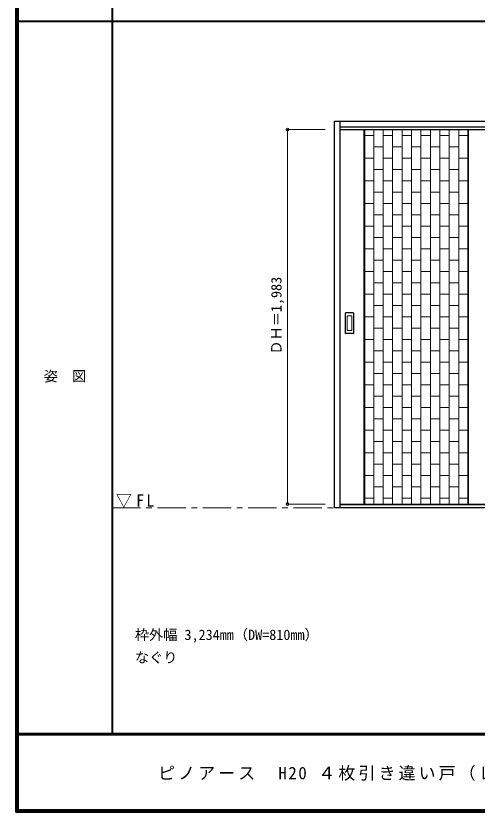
# Model space of a CAD drawing. Units: millimetres, scale not verified. Extents: x -6000 to 5700, y -4307 to 4260.
# Drawn here: x -6000 to -3558, y -4205 to 12 of the extents above; entities that cross this region are included whole.
import ezdxf
from ezdxf.enums import TextEntityAlignment as Align

# ---------------------------------------------------------------- set-up
doc = ezdxf.new("R2010")
doc.units = ezdxf.units.MM
doc.header["$LTSCALE"] = 30
doc.header["$PDMODE"] = 32
doc.header["$PDSIZE"] = 15
doc.linetypes.add('CHAIN1', pattern=[8, 5, -1, 1, -1])
doc.linetypes.add('DASHED1', pattern=[1.8, 1.2, -0.6])
for name, color, linetype, lineweight in [('0-1_通り芯', 7, 'CHAIN1', 18), ('0-2_扉', 3, 'Continuous', 25), ('0-3_仕上げ', 4, 'Continuous', 9), ('0-4_枠', 3, 'Continuous', 25), ('0-6_引手', 3, 'Continuous', 25), ('0-B_寸法', 7, 'Continuous', 9), ('F-1_枠', 6, 'Continuous', 40)]:
    doc.layers.add(name, color=color, linetype=linetype, lineweight=lineweight)
doc.layers.add('0-A_文字', color=7, linetype='Continuous')
doc.layers.add('F-A_文字', color=7, linetype='Continuous')
doc.styles.add('ＭＳ ゴシック', font='')
doc.styles.get('ＭＳ ゴシック').set_extended_font_data('MS Gothic')

msp = doc.modelspace()

# ---------------------------------------------------------------- linework, layer by layer
at = {"layer": '0-1_通り芯'}
msp.add_line((-5490, -2593.25), (100, -2593.25), dxfattribs=at)
at = {"layer": '0-2_扉'}
for p, q in [((-4282, -590.25), (-2695, -590.25)), ((-4282, -2573.25), (-2695, -2573.25))]:
    msp.add_line(p, q, dxfattribs=at)
at = {"layer": '0-2_扉', "color": 4, "linetype": 'DASHED1', "lineweight": 9}
msp.add_lwpolyline([(-4282, -2573.25), (-4285, -2573.25), (-4285, -590.25), (-4282, -590.25)], dxfattribs=at)
at = {"layer": '0-3_仕上げ', "color": 7, "lineweight": 18}
for p, q in [((-4157, -2573.25), (-4157, -590.25)), ((-4153, -2573.25), (-4153, -590.25)), ((-3607, -2573.25), (-3607, -590.25)), ((-3603, -2573.25), (-3603, -590.25))]:
    msp.add_line(p, q, dxfattribs=at)
at = {"layer": '0-3_仕上げ'}
for p, q in [((-4105, -2573.25), (-4105, -590.25)), ((-4055, -590.25), (-4055, -2573.25)), ((-4005, -590.25), (-4005, -2573.25)), ((-3955, -590.25), (-3955, -2573.25)), ((-3905, -590.25), (-3905, -2573.25)), ((-3855, -590.25), (-3855, -2573.25)), ((-3805, -590.25), (-3805, -2573.25)), ((-3755, -590.25), (-3755, -2573.25)), ((-3705, -590.25), (-3705, -2573.25)), ((-3655, -590.25), (-3655, -2573.25)), ((-4105, -621.75), (-4153, -621.75)), ((-4005, -621.75), (-4055, -621.75)), ((-3905, -621.75), (-3955, -621.75)), ((-3805, -621.75), (-3855, -621.75)), ((-3705, -621.75), (-3755, -621.75)), ((-3607, -621.75), (-3655, -621.75)), ((-4055, -681.75), (-4105, -681.75)), ((-3955, -681.75), (-4005, -681.75)), ((-3855, -681.75), (-3905, -681.75)), ((-3755, -681.75), (-3805, -681.75)), ((-3655, -681.75), (-3705, -681.75)), ((-4105, -741.75), (-4153, -741.75)), ((-4005, -741.75), (-4055, -741.75)), ((-3905, -741.75), (-3955, -741.75)), ((-3805, -741.75), (-3855, -741.75)), ((-3705, -741.75), (-3755, -741.75)), ((-3607, -741.75), (-3655, -741.75)), ((-4055, -801.75), (-4105, -801.75)), ((-3955, -801.75), (-4005, -801.75)), ((-3855, -801.75), (-3905, -801.75)), ((-3755, -801.75), (-3805, -801.75)), ((-3655, -801.75), (-3705, -801.75)), ((-4105, -861.75), (-4153, -861.75)), ((-4005, -861.75), (-4055, -861.75)), ((-3905, -861.75), (-3955, -861.75)), ((-3805, -861.75), (-3855, -861.75)), ((-3705, -861.75), (-3755, -861.75)), ((-3607, -861.75), (-3655, -861.75)), ((-4055, -921.75), (-4105, -921.75)), ((-3955, -921.75), (-4005, -921.75)), ((-3855, -921.75), (-3905, -921.75)), ((-3755, -921.75), (-3805, -921.75)), ((-3655, -921.75), (-3705, -921.75)), ((-4105, -981.75), (-4153, -981.75)), ((-4005, -981.75), (-4055, -981.75)), ((-3905, -981.75), (-3955, -981.75)), ((-3805, -981.75), (-3855, -981.75)), ((-3705, -981.75), (-3755, -981.75)), ((-3607, -981.75), (-3655, -981.75)), ((-4055, -1041.75), (-4105, -1041.75)), ((-3955, -1041.75), (-4005, -1041.75)), ((-3855, -1041.75), (-3905, -1041.75)), ((-3755, -1041.75), (-3805, -1041.75)), ((-3655, -1041.75), (-3705, -1041.75)), ((-4105, -1101.75), (-4153, -1101.75)), ((-4005, -1101.75), (-4055, -1101.75)), ((-3905, -1101.75), (-3955, -1101.75)), ((-3805, -1101.75), (-3855, -1101.75)), ((-3705, -1101.75), (-3755, -1101.75)), ((-3607, -1101.75), (-3655, -1101.75)), ((-4055, -1161.75), (-4105, -1161.75)), ((-3955, -1161.75), (-4005, -1161.75)), ((-3855, -1161.75), (-3905, -1161.75)), ((-3755, -1161.75), (-3805, -1161.75)), ((-3655, -1161.75), (-3705, -1161.75)), ((-4105, -1221.75), (-4153, -1221.75)), ((-4005, -1221.75), (-4055, -1221.75)), ((-3905, -1221.75), (-3955, -1221.75)), ((-3805, -1221.75), (-3855, -1221.75)), ((-3705, -1221.75), (-3755, -1221.75)), ((-3607, -1221.75), (-3655, -1221.75)), ((-4055, -1281.75), (-4105, -1281.75)), ((-3955, -1281.75), (-4005, -1281.75)), ((-3855, -1281.75), (-3905, -1281.75)), ((-3755, -1281.75), (-3805, -1281.75)), ((-3655, -1281.75), (-3705, -1281.75)), ((-4105, -1341.75), (-4153, -1341.75)), ((-4005, -1341.75), (-4055, -1341.75)), ((-3905, -1341.75), (-3955, -1341.75)), ((-3805, -1341.75), (-3855, -1341.75)), ((-3705, -1341.75), (-3755, -1341.75)), ((-3607, -1341.75), (-3655, -1341.75)), ((-4055, -1401.75), (-4105, -1401.75)), ((-3955, -1401.75), (-4005, -1401.75)), ((-3855, -1401.75), (-3905, -1401.75)), ((-3755, -1401.75), (-3805, -1401.75)), ((-3655, -1401.75), (-3705, -1401.75)), ((-4105, -1461.75), (-4153, -1461.75)), ((-4005, -1461.75), (-4055, -1461.75)), ((-3905, -1461.75), (-3955, -1461.75)), ((-3805, -1461.75), (-3855, -1461.75)), ((-3705, -1461.75), (-3755, -1461.75)), ((-3607, -1461.75), (-3655, -1461.75)), ((-4055, -1521.75), (-4105, -1521.75)), ((-3955, -1521.75), (-4005, -1521.75)), ((-3855, -1521.75), (-3905, -1521.75)), ((-3755, -1521.75), (-3805, -1521.75)), ((-3655, -1521.75), (-3705, -1521.75)), ((-4105, -1581.75), (-4153, -1581.75)), ((-4005, -1581.75), (-4055, -1581.75)), ((-3905, -1581.75), (-3955, -1581.75)), ((-3805, -1581.75), (-3855, -1581.75)), ((-3705, -1581.75), (-3755, -1581.75)), ((-3607, -1581.75), (-3655, -1581.75)), ((-4055, -1641.75), (-4105, -1641.75)), ((-3955, -1641.75), (-4005, -1641.75)), ((-3855, -1641.75), (-3905, -1641.75)), ((-3755, -1641.75), (-3805, -1641.75)), ((-3655, -1641.75), (-3705, -1641.75)), ((-4105, -1701.75), (-4153, -1701.75)), ((-4005, -1701.75), (-4055, -1701.75)), ((-3905, -1701.75), (-3955, -1701.75)), ((-3805, -1701.75), (-3855, -1701.75)), ((-3705, -1701.75), (-3755, -1701.75)), ((-3607, -1701.75), (-3655, -1701.75)), ((-4055, -1761.75), (-4105, -1761.75)), ((-3955, -1761.75), (-4005, -1761.75)), ((-3855, -1761.75), (-3905, -1761.75)), ((-3755, -1761.75), (-3805, -1761.75)), ((-3655, -1761.75), (-3705, -1761.75)), ((-4105, -1821.75), (-4153, -1821.75)), ((-4005, -1821.75), (-4055, -1821.75)), ((-3905, -1821.75), (-3955, -1821.75)), ((-3805, -1821.75), (-3855, -1821.75)), ((-3705, -1821.75), (-3755, -1821.75)), ((-3607, -1821.75), (-3655, -1821.75)), ((-4055, -1881.75), (-4105, -1881.75)), ((-3955, -1881.75), (-4005, -1881.75)), ((-3855, -1881.75), (-3905, -1881.75)), ((-3755, -1881.75), (-3805, -1881.75)), ((-3655, -1881.75), (-3705, -1881.75)), ((-4105, -1941.75), (-4153, -1941.75)), ((-4005, -1941.75), (-4055, -1941.75)), ((-3905, -1941.75), (-3955, -1941.75)), ((-3805, -1941.75), (-3855, -1941.75)), ((-3705, -1941.75), (-3755, -1941.75)), ((-3607, -1941.75), (-3655, -1941.75)), ((-4055, -2001.75), (-4105, -2001.75)), ((-3955, -2001.75), (-4005, -2001.75)), ((-3855, -2001.75), (-3905, -2001.75)), ((-3755, -2001.75), (-3805, -2001.75)), ((-3655, -2001.75), (-3705, -2001.75)), ((-4105, -2061.75), (-4153, -2061.75)), ((-4005, -2061.75), (-4055, -2061.75)), ((-3905, -2061.75), (-3955, -2061.75)), ((-3805, -2061.75), (-3855, -2061.75)), ((-3705, -2061.75), (-3755, -2061.75)), ((-3607, -2061.75), (-3655, -2061.75)), ((-4055, -2121.75), (-4105, -2121.75)), ((-3955, -2121.75), (-4005, -2121.75)), ((-3855, -2121.75), (-3905, -2121.75)), ((-3755, -2121.75), (-3805, -2121.75)), ((-3655, -2121.75), (-3705, -2121.75)), ((-4105, -2181.75), (-4153, -2181.75)), ((-4005, -2181.75), (-4055, -2181.75)), ((-3905, -2181.75), (-3955, -2181.75)), ((-3805, -2181.75), (-3855, -2181.75)), ((-3705, -2181.75), (-3755, -2181.75)), ((-3607, -2181.75), (-3655, -2181.75)), ((-4055, -2241.75), (-4105, -2241.75)), ((-3955, -2241.75), (-4005, -2241.75)), ((-3855, -2241.75), (-3905, -2241.75)), ((-3755, -2241.75), (-3805, -2241.75)), ((-3655, -2241.75), (-3705, -2241.75)), ((-4105, -2301.75), (-4153, -2301.75)), ((-4005, -2301.75), (-4055, -2301.75)), ((-3905, -2301.75), (-3955, -2301.75)), ((-3805, -2301.75), (-3855, -2301.75)), ((-3705, -2301.75), (-3755, -2301.75)), ((-3607, -2301.75), (-3655, -2301.75)), ((-4055, -2361.75), (-4105, -2361.75)), ((-3955, -2361.75), (-4005, -2361.75)), ((-3855, -2361.75), (-3905, -2361.75)), ((-3755, -2361.75), (-3805, -2361.75)), ((-3655, -2361.75), (-3705, -2361.75)), ((-4105, -2421.75), (-4153, -2421.75)), ((-4005, -2421.75), (-4055, -2421.75)), ((-3905, -2421.75), (-3955, -2421.75)), ((-3805, -2421.75), (-3855, -2421.75)), ((-3705, -2421.75), (-3755, -2421.75)), ((-3607, -2421.75), (-3655, -2421.75)), ((-4055, -2481.75), (-4105, -2481.75)), ((-3955, -2481.75), (-4005, -2481.75)), ((-3855, -2481.75), (-3905, -2481.75)), ((-3755, -2481.75), (-3805, -2481.75)), ((-3655, -2481.75), (-3705, -2481.75)), ((-4105, -2541.75), (-4153, -2541.75)), ((-4055, -2541.75), (-4005, -2541.75)), ((-3955, -2541.75), (-3905, -2541.75)), ((-3855, -2541.75), (-3805, -2541.75)), ((-3755, -2541.75), (-3705, -2541.75)), ((-3607, -2541.75), (-3655, -2541.75))]:
    msp.add_line(p, q, dxfattribs=at)
at = {"layer": '0-4_枠'}
for p, q in [((-4312, -546.25), (-1078, -546.25)), ((-4312, -2593.25), (-4312, -546.25)), ((-4282, -2593.25), (-4282, -546.25)), ((-4282, -576.25), (-1108, -576.25)), ((-1078, -2593.25), (-4312, -2593.25)), ((-1108, -2578.25), (-4282, -2578.25))]:
    msp.add_line(p, q, dxfattribs=at)
at = {"layer": '0-6_引手'}
for p, q in [((-4255, -1669.25), (-4255, -1562.25)), ((-4214.5, -1560.75), (-4253.5, -1560.75)), ((-4213, -1562.25), (-4213, -1669.25)), ((-4214.5, -1670.75), (-4253.5, -1670.75))]:
    msp.add_line(p, q, dxfattribs=at)
at = {"layer": '0-6_引手', "color": 7, "lineweight": 18}
for p, q in [((-4246.5, -1653.25), (-4246.5, -1578.25)), ((-4223, -1576.75), (-4245, -1576.75)), ((-4221.5, -1578.25), (-4221.5, -1653.25)), ((-4223, -1654.75), (-4245, -1654.75))]:
    msp.add_line(p, q, dxfattribs=at)
at = {"layer": '0-6_引手'}
for centre, start, end in [((-4253.5, -1562.25), 90, 180), ((-4214.5, -1562.25), 0, 90), ((-4253.5, -1669.25), 180, 270), ((-4214.5, -1669.25), 270, 0)]:
    msp.add_arc(centre, 1.5, start, end, dxfattribs=at)
at = {"layer": '0-6_引手', "color": 7, "lineweight": 18}
for centre, start, end in [((-4245, -1578.25), 90, 180), ((-4223, -1578.25), 0, 90), ((-4245, -1653.25), 180, 270), ((-4223, -1653.25), 270, 0)]:
    msp.add_arc(centre, 1.5, start, end, dxfattribs=at)
at = {"layer": '0-B_寸法', "color": 4}
for p, q in [((-4562, -590.25), (-4362, -590.25)), ((-4562, -590.25), (-4562, -2573.25)), ((-4562, -2573.25), (-4362, -2573.25))]:
    msp.add_line(p, q, dxfattribs=at)
at = {"layer": '0-B_寸法'}
for p in [(-4562, -590.25), (-4562, -2573.25)]:
    msp.add_point(p, dxfattribs=at)
at = {"layer": 'F-1_枠'}
for p, q in [((-6000, 4175), (-6000, -4205)), ((-5995, 4175), (-5995, -4205)), ((-5990, 4175), (-5990, -4205)), ((-5490, 4175), (-5490, -3790)), ((-6000, -15.5), (5700, -15.5)), ((5700, -3790), (-6000, -3790)), ((5700, -3795), (-6000, -3795)), ((5700, -4195), (-6000, -4195)), ((5700, -4200), (-6000, -4200)), ((5700, -4205), (-6000, -4205))]:
    msp.add_line(p, q, dxfattribs=at)

# ---------------------------------------------------------------- texts
at = {"layer": '0-A_文字', "style": 'ＭＳ ゴシック'}
for s, p in [('枠外幅 3,234mm（DW=810mm）', (-5370, -3310)), ('なぐり', (-5370, -3430))]:
    msp.add_text(s, height=54.99, dxfattribs=at).set_placement(p, align=Align.BOTTOM_LEFT)
at = {"layer": '0-A_文字', "insert": (-5471.25, -2593.25), "char_height": 65.98, "attachment_point": 7, "style": 'ＭＳ ゴシック'}
msp.add_mtext('\\T1.26;\\W0.95;▽FL', dxfattribs=at)
at = {"layer": '0-B_寸法', "style": 'ＭＳ ゴシック'}
msp.add_text('ＤＨ＝1,983', height=54.99, rotation=90, dxfattribs=at).set_placement((-4577, -1782), align=Align.BOTTOM_LEFT)
at = {"layer": 'F-A_文字', "style": 'ＭＳ ゴシック'}
msp.add_text('姿\u3000図', height=54.99, dxfattribs=at).set_placement((-5852.5, -1940.25), align=Align.BOTTOM_LEFT)
at = {"layer": 'F-A_文字', "insert": (-5247.55, -4040), "char_height": 65.98, "attachment_point": 7, "style": 'ＭＳ ゴシック'}
msp.add_mtext('\\T1.18;ピノアース\u3000H20\\~４枚引き違い戸（レールタイプ）Ｎ－ＷＭ／ＶＫ／ＶＲ', dxfattribs=at)

doc.saveas('drawing.dxf')
